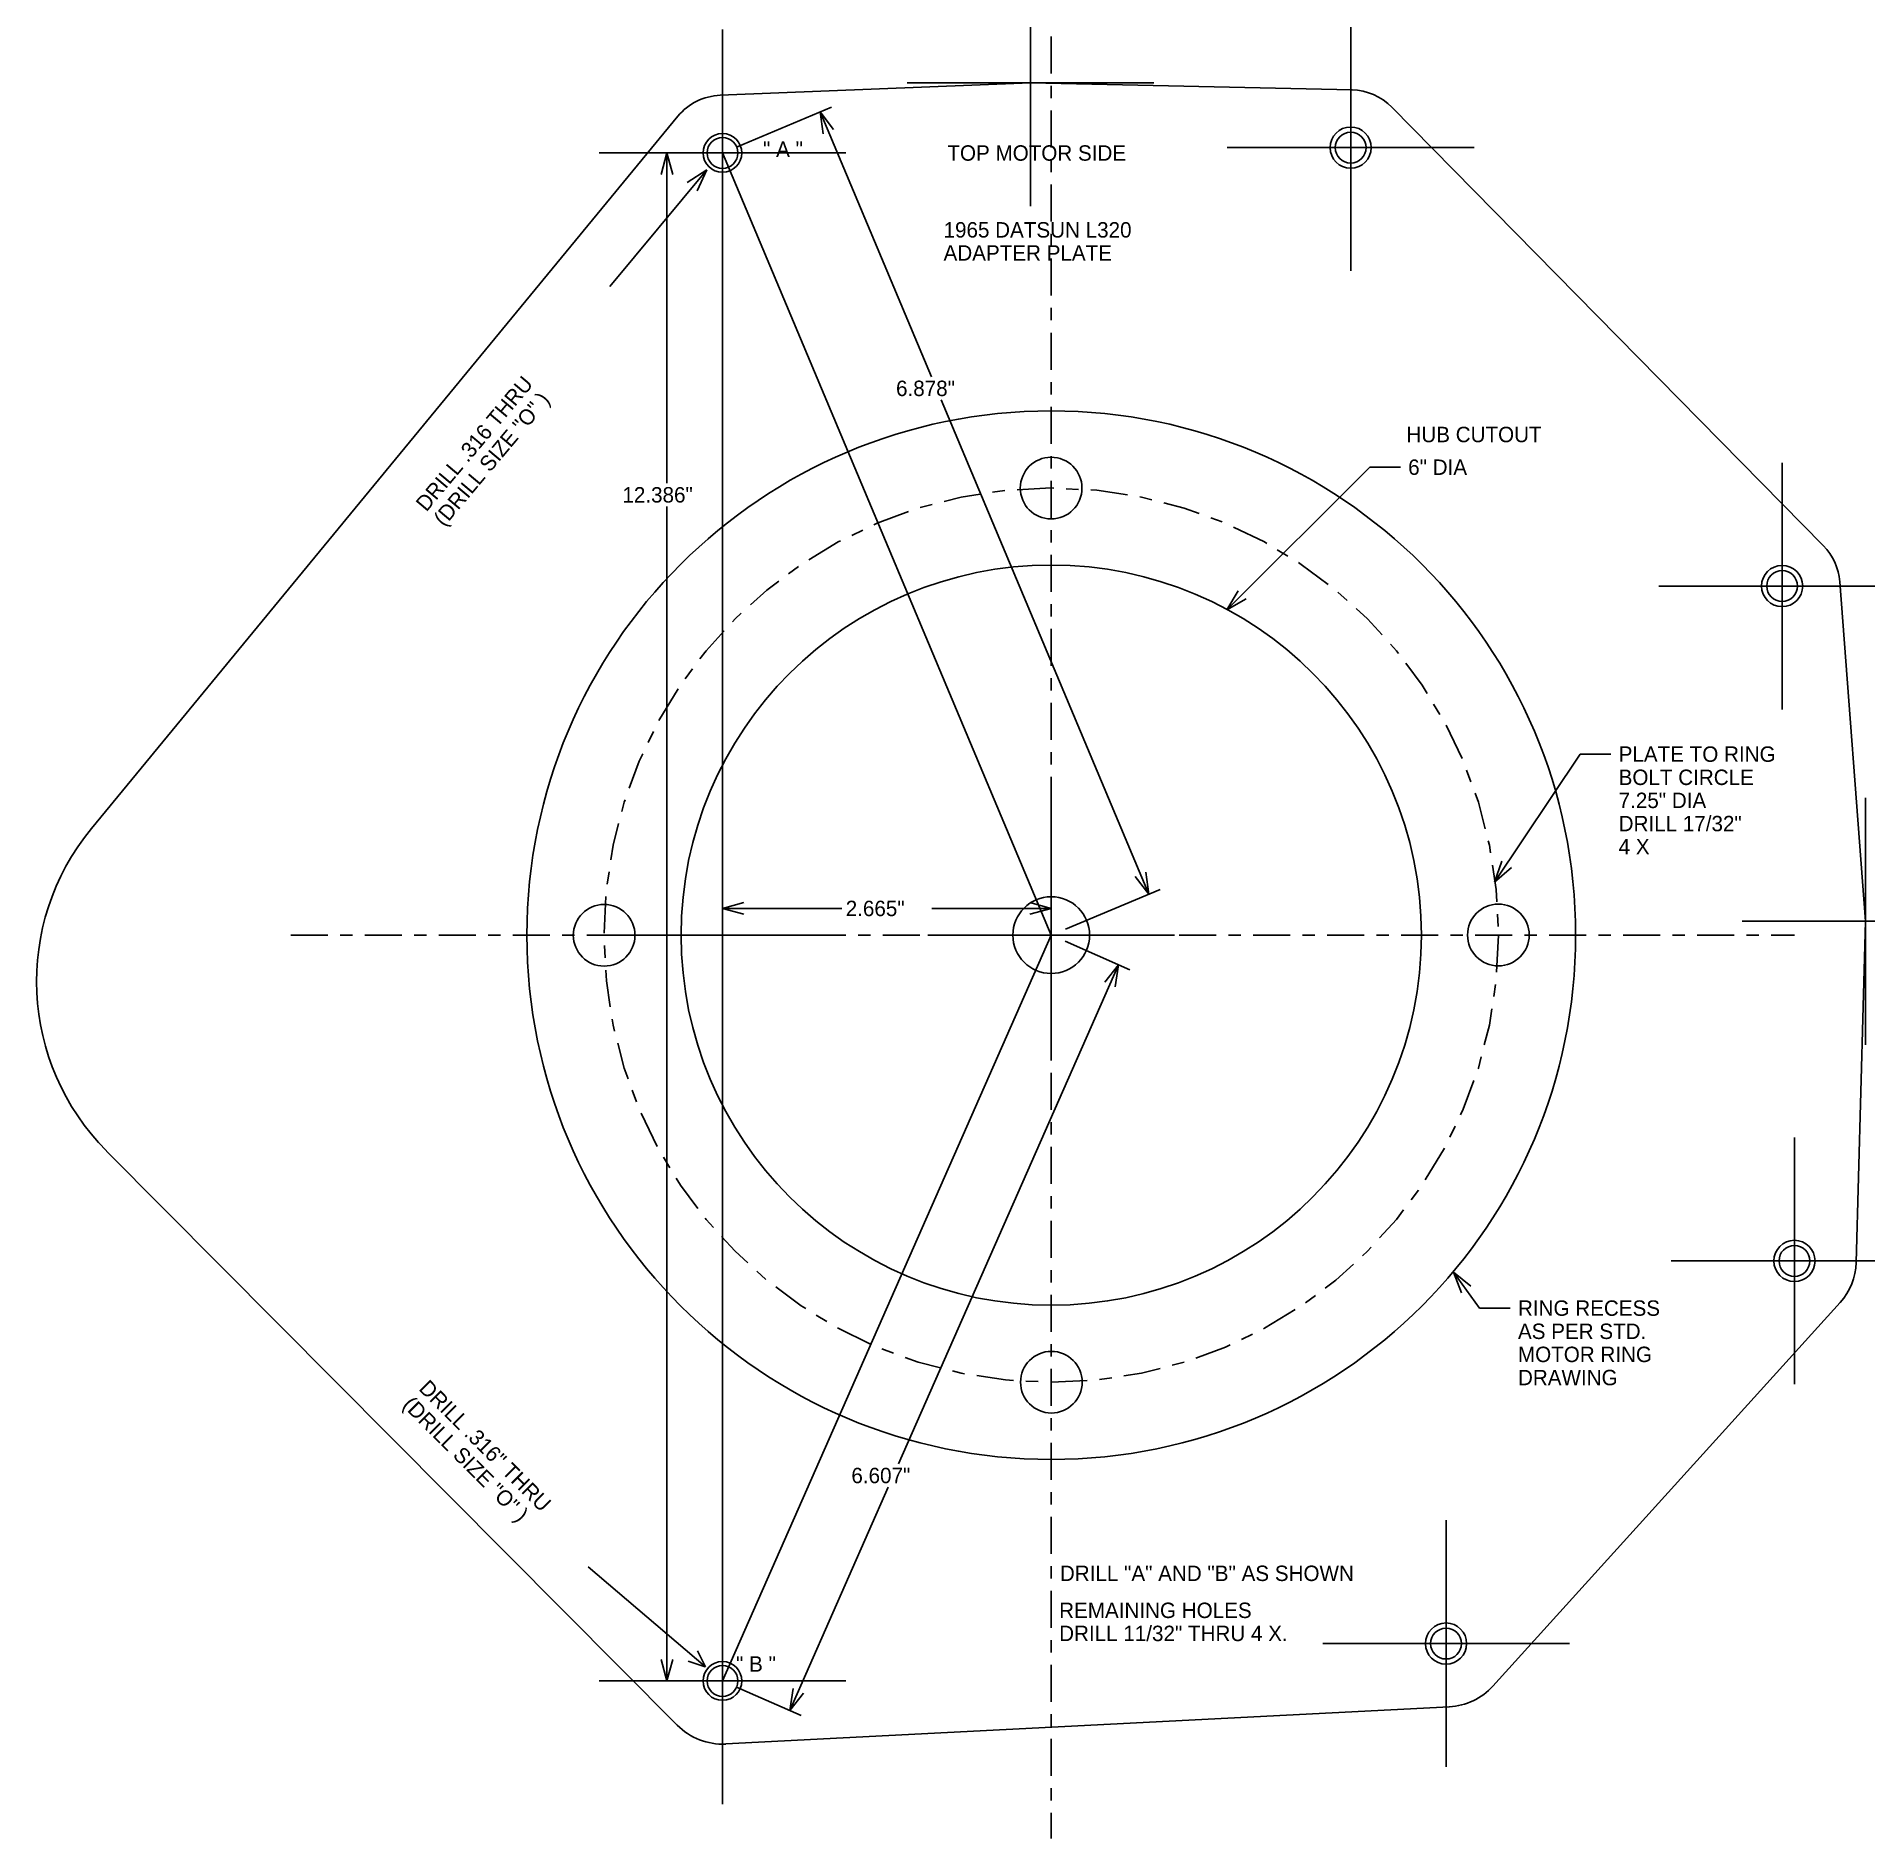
# Model space of a CAD drawing. Extents: x -8.2 to 6.6, y -7.3 to 7.3.
import ezdxf

# ---------------------------------------------------------------- set-up
doc = ezdxf.new("R2010")
doc.units = 0
doc.header["$PDMODE"] = 2
doc.header["$PDSIZE"] = -2
doc.linetypes.add('GC___6', pattern=[0.5, 0.3, -0.075, 0.05, -0.075])
doc.layers.add('HUB', color=7, linetype='CONTINUOUS')
doc.styles.add('ENGINEER', font='ENGINEER.SHX', dxfattribs={"height": 0.2})

msp = doc.modelspace()

# ---------------------------------------------------------------- linework, layer by layer
at = {"layer": 'HUB', "color": 133, "linetype": 'GC___6'}
for p, q in [((0, 7.284), (0, -7.323)), ((0, 0.375), (0, -0.375)), ((-6.164, 0), (6.024, 0)), ((-0.28, 0), (0.256, 0)), ((0, 0), (0, 0))]:
    msp.add_line(p, q, dxfattribs=at)
at = {"layer": 'HUB', "color": 133, "linetype": 'CONTINUOUS'}
for p, q in [((-0.168, 6.91), (-2.684, 6.809)), ((-0.168, 6.91), (2.438, 6.852)), ((2.761, 6.712), (6.258, 3.158)), ((-3.027, 6.638), (-7.78, 0.864)), ((-2.665, 6.341), (-2.665, -6.046)), ((0, 0), (-2.665, 6.341)), ((-3.579, 5.258), (-2.792, 6.205)), ((-2.792, 6.205), (-2.952, 6.102)), ((-2.792, 6.203), (-2.87, 6.033)), ((6.599, 0.112), (6.392, 2.865)), ((-2.665, -6.046), (0, 0)), ((6.599, 0.112), (6.525, -2.655)), ((-3.029, -6.407), (-7.658, -1.75)), ((6.395, -2.978), (3.58, -6.088)), ((-3.753, -5.121), (-2.802, -5.931)), ((-2.804, -5.932), (-2.944, -5.885)), ((-2.802, -5.931), (-2.867, -5.801)), ((3.227, -6.256), (-2.639, -6.557))]:
    msp.add_line(p, q, dxfattribs=at)
at = {"layer": 'HUB', "color": 1, "linetype": 'GC___6'}
for p, q in [((-2.665, 6.716), (-2.665, 5.966)), ((2.427, 6.759), (2.427, 6.009)), ((2.147, 6.384), (2.683, 6.384)), ((-2.945, 6.341), (-2.409, 6.341)), ((5.924, 3.205), (5.924, 2.455)), ((5.644, 2.83), (6.181, 2.83)), ((6.024, -2.266), (6.024, -3.016)), ((5.744, -2.641), (6.28, -2.641)), ((3.2, -5.368), (3.2, -6.118)), ((-2.665, -5.671), (-2.665, -6.421)), ((2.92, -5.743), (3.456, -5.743)), ((-2.945, -6.046), (-2.409, -6.046))]:
    msp.add_line(p, q, dxfattribs=at)
at = {"layer": 'HUB', "color": 4, "linetype": 'CONTINUOUS'}
for p, q in [((-2.55, 6.389), (-1.782, 6.712)), ((-1.874, 6.673), (-1.764, 6.531)), ((-1.874, 6.673), (-1.85, 6.495)), ((-1.874, 6.673), (-0.972, 4.527)), ((-2.79, 6.341), (-3.215, 6.341)), ((-3.115, 6.341), (-3.161, 6.167)), ((-3.115, 6.341), (-3.068, 6.167)), ((-3.115, 3.664), (-3.115, 6.341)), ((-0.893, 4.339), (0.791, 0.332)), ((1.424, 2.636), (2.581, 3.793)), ((2.581, 3.793), (2.831, 3.793)), ((-3.115, -6.046), (-3.115, 3.476)), ((1.424, 2.636), (1.514, 2.792)), ((1.424, 2.636), (1.579, 2.726)), ((3.594, 0.429), (4.286, 1.467)), ((4.286, 1.467), (4.536, 1.467)), ((3.594, 0.429), (3.652, 0.6)), ((0.791, 0.332), (0.681, 0.475)), ((0.791, 0.332), (0.766, 0.511)), ((3.594, 0.429), (3.73, 0.548)), ((-2.665, 0.125), (-2.665, 0.317)), ((0, 0.125), (0, 0.317)), ((0.115, 0.048), (0.883, 0.371)), ((-2.665, 0.217), (-2.491, 0.264)), ((-2.665, 0.217), (-2.491, 0.171)), ((-2.665, 0.217), (-1.698, 0.217)), ((-0.968, 0.217), (0, 0.217)), ((0, 0.217), (-0.174, 0.264)), ((0, 0.217), (-0.174, 0.171)), ((0.114, -0.05), (0.637, -0.281)), ((-1.238, -4.286), (0.546, -0.241)), ((0.546, -0.241), (0.433, -0.381)), ((0.546, -0.241), (0.518, -0.418)), ((3.26, -2.731), (3.4, -2.845)), ((3.26, -2.731), (3.324, -2.9)), ((3.26, -2.731), (3.47, -3.024)), ((3.47, -3.024), (3.72, -3.024)), ((-2.12, -6.286), (-1.321, -4.474)), ((-3.115, -6.046), (-3.161, -5.872)), ((-3.115, -6.046), (-3.068, -5.872)), ((-2.79, -6.046), (-3.215, -6.046)), ((-2.551, -6.096), (-2.028, -6.327)), ((-2.12, -6.286), (-2.092, -6.108)), ((-2.12, -6.286), (-2.007, -6.146))]:
    msp.add_line(p, q, dxfattribs=at)
at = {"layer": 'HUB', "color": 133, "linetype": 'CONTINUOUS'}
for centre, radius in [((2.427, 6.384), 0.167), ((-2.665, 6.341), 0.157), ((-2.665, 6.341), 0.125), ((2.427, 6.384), 0.125), ((0, 0), 4.25), ((-0.001, 3.624), 0.25), ((0, 0), 3), ((5.924, 2.83), 0.167), ((5.924, 2.83), 0.125), ((0, 0), 0.311), ((-3.624, -0.001), 0.25), ((3.624, 0.001), 0.25), ((6.024, -2.641), 0.167), ((6.024, -2.641), 0.125), ((0.001, -3.624), 0.25), ((3.2, -5.743), 0.167), ((3.2, -5.743), 0.125), ((-2.665, -6.046), 0.157), ((-2.665, -6.046), 0.125)]:
    msp.add_circle(centre, radius, dxfattribs=at)
at = {"layer": 'HUB', "color": 133, "linetype": 'GC___6'}
msp.add_circle((0, 0), 3.625, dxfattribs=at)
at = {"layer": 'HUB', "color": 133, "linetype": 'CONTINUOUS'}
for centre, radius, start, end in [((2.427, 6.384), 0.468, 44.539, 88.7258), ((-2.665, 6.341), 0.468, 92.3074, 140.5398), ((5.924, 2.83), 0.468, 4.3144, 44.539), ((-6.274, -0.375), 1.95, 140.5398, 224.825), ((6.024, -2.641), 0.501, 317.8512, 358.4553), ((3.2, -5.743), 0.513, 272.9464, 317.8512), ((-2.665, -6.046), 0.512, 224.338, 272.9464)]:
    msp.add_arc(centre, radius, start, end, dxfattribs=at)
for p in [(-0.168, 6.91), (2.427, 6.384), (-2.665, 6.341), (5.924, 2.83), (-2.665, 0), (0, 0), (0, 0), (0, 0), (6.599, 0.112), (6.024, -2.641), (3.2, -5.743), (-2.665, -6.046)]:
    msp.add_point(p, dxfattribs=at)
at = {"layer": 'HUB', "color": 1, "linetype": 'GC___6'}
for p in [(2.427, 6.384), (-2.665, 6.341), (5.924, 2.83), (6.024, -2.641), (3.2, -5.743), (-2.665, -6.046)]:
    msp.add_point(p, dxfattribs=at)
at = {"layer": 'HUB', "color": 133, "linetype": 'GC___6'}
msp.add_point((0, 0), dxfattribs=at)

# ---------------------------------------------------------------- texts
at = {"layer": 'HUB', "color": 4, "linetype": 'CONTINUOUS', "style": 'ENGINEER'}
for s, p in [('" A "', (-2.336, 6.309)), ('TOP MOTOR SIDE', (-0.842, 6.278)), ('1965 DATSUN L320', (-0.873, 5.655)), ('ADAPTER PLATE', (-0.873, 5.468)), ('6.878"', (-1.258, 4.37)), ('HUB CUTOUT', (2.879, 3.996)), ('6" DIA ', (2.893, 3.731)), ('12.386"', (-3.476, 3.507)), ('PLATE TO RING', (4.599, 1.405)), ('BOLT CIRCLE', (4.599, 1.217)), ('7.25" DIA', (4.599, 1.03)), ('DRILL 17/32"', (4.599, 0.842)), ('4 X', (4.599, 0.655)), ('2.665"', (-1.666, 0.154)), ('RING RECESS ', (3.783, -3.086)), ('AS PER STD.', (3.783, -3.274)), ('MOTOR RING', (3.783, -3.461)), ('DRAWING', (3.783, -3.649)), ('6.607"', (-1.62, -4.443)), ('DRILL "A" AND "B" AS SHOWN', (0.07, -5.236)), ('REMAINING HOLES', (0.064, -5.536)), ('DRILL 11/32" THRU 4 X.', (0.064, -5.723)), ('" B "', (-2.555, -5.971))]:
    msp.add_text(s, height=0.125, dxfattribs=at).set_placement(p)
for s, rotation, p in [('DRILL .316 THRU ', 49.9697, (-5.065, 3.426)), ('(DRILL SIZE "O" )', 49.9697, (-4.921, 3.305)), ('DRILL .316" THRU', 315, (-5.133, -3.683)), ('(DRILL SIZE "O" )', 315, (-5.265, -3.816))]:
    msp.add_text(s, height=0.125, rotation=rotation, dxfattribs=at).set_placement(p)

doc.saveas('drawing.dxf')
